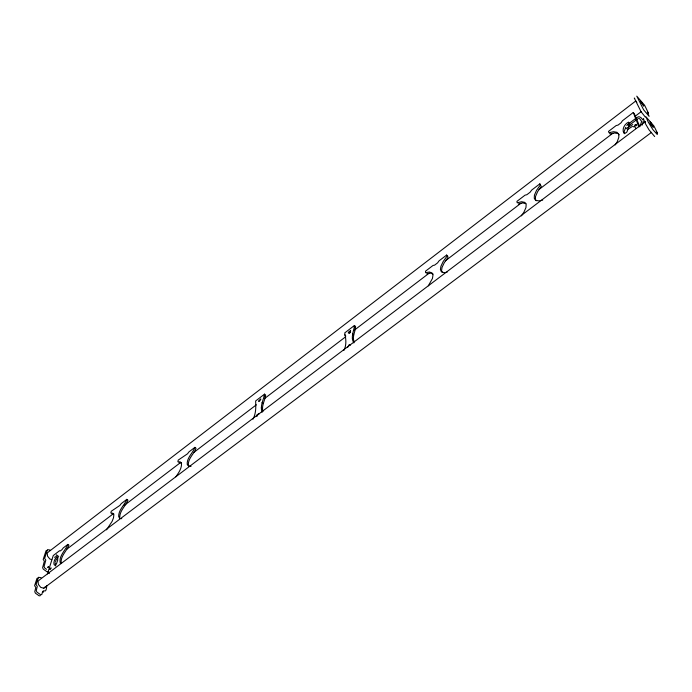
<?xml version="1.0" encoding="UTF-8"?>
<svg xmlns="http://www.w3.org/2000/svg" width="692" height="692" viewBox="0 0 692 692"><rect width="100%" height="100%" fill="white"/><g stroke="black" fill="none" stroke-linecap="round" stroke-linejoin="round"><path stroke-width="1.04" d="M354.243 341.969C351.735 336.892 355.48 331.641 355.584 326.512L354.46 325.465L344.72 332.913C345.913 338.699 346.83 344.746 343.872 350.489M353.88 342.929C350.299 337.341 353.975 331.243 354.46 325.465M349.996 345.533L350.04 344.573L348.941 344.945L347.756 347.228M643.309 121.169L642.072 125.2M635.317 125.468L635.368 124.612L636.355 124.352L636.917 125.053L636.277 125.736M119.759 517.27C119.759 510.532 125.676 505.964 127.925 500.212L126.826 499.356L121.247 503.62L119.872 505.437L111.274 511.232L110.806 512.936L112.874 513.274L113.817 515.142L113.488 517.841L112.13 521.344L106.525 529.864M57.851 559.741L56.389 564.084L54.607 565.243C52.185 563.435 56.536 554.024 57.652 558.911M262.934 411.524C261.204 405.849 264.975 400.582 265.685 395.106L264.569 394.137L255.625 400.971C255.962 407.138 256.083 413.453 252.969 419.214M262.13 412.285C259.768 406.057 263.522 400.132 264.569 394.137M258.618 414.629L258.756 413.634L256.706 415.183L256.559 416.186L257.519 415.909M189.236 466.486L188.354 465.318C187.766 458.58 194.037 454.004 196.009 448.269L194.902 447.361C192.921 453.096 186.65 457.663 187.229 464.41L188.544 466.148L191.053 466.313M126.826 499.356C124.569 505.108 118.652 509.684 118.643 516.414L119.621 518.317L121.766 518.68M638.993 126.904L633.249 112.511L622.367 120.823L621.113 122.743L618.017 125.105L616.191 125.537L608.51 131.402L609.003 132.726L613.501 131.705L617.005 132.302L619.21 134.836M61.242 563.297C60.117 556.342 66.631 551.135 68.941 545.227L67.842 544.414C65.463 550.495 58.509 556.013 60.291 563.219M629.642 124.404L626.943 131.938L625.732 132.968L623.881 133.193C621.615 129.266 624.66 123.807 628.57 122.138L629.659 123.894M46.814 585.519C45.689 596.591 43.561 585.856 41.831 594.549L40.655 594.748L36.901 592.084L36.261 590.596L37.29 586.332L36.071 584.584L38.449 577.301L41.087 577.682M55.507 561.523L56.251 559.534L57.972 558.089M49.054 573.564L49.201 572.682L48.371 573.365M47.402 573.91L53.258 555.555L59.607 550.702L60.213 550.988L62.038 549.595L63.257 547.917L67.842 544.414M625.724 127.241L624.141 131.67L624.703 133.746M640.083 125.892L641.648 121.498L639.789 118.842L638.777 118.41M645.134 122.086L645.437 121.576L39.954 579.533L38.06 581.176L38.371 584.42L40.724 587.352L43.734 588.243L651.596 132.31M615.179 144.913L617.281 141.661L618.864 137.128L618.648 134.161M521.353 215.861L523.809 212.401L525.955 207.574L526.171 204.4L524.873 202.401L521.621 201.735L517.201 202.791L516.915 201.372L525.046 195.161L526.854 194.712L530.133 192.212L531.594 190.153L539.838 183.864L541.282 186.477L537.658 191.58L535.565 196.329L535.374 199.478L536.283 200.81M428.313 285.831L432.448 278.469L432.967 275.191L432.085 272.994L429.429 272.008L425.589 272.7L425.502 271.203L433.002 265.469L434.567 265.166L437.595 262.865L439.039 260.858L446.634 255.063L447.75 256.187L447.88 257.666L444.299 262.657L442.032 267.406L441.539 270.659L442.162 272.129M175.829 476.797C178.623 472.93 181.711 468.579 181.546 463.614L180.275 461.901L177.87 461.763L178.233 460.093L187.523 453.788L188.916 451.928L194.902 447.361M54.694 557.467L55.369 556.627M349.512 333.284L350.628 331.978M43.605 592.101L42.463 591.798M43.734 588.243L45.611 586.574M635.386 101.274L49.046 551.498L47.22 553.02L47.54 556.126L49.833 558.989L51.77 559.603M66.484 549.439L112.882 514.095M124.05 505.584L180.759 462.394M193.639 452.577L256.36 404.803M264.95 398.255L345.715 336.736M354.304 330.188L429.057 273.253M445.38 260.815L520.981 203.223M539.025 189.478L612.913 133.193M635.256 116.178L641.268 111.594M626.77 125.477L629.685 123.435M627.618 124.56L637.185 117.346L638.976 116.706L640.878 117.519L642.773 119.802M628.552 125.762L637.92 118.721M626.096 128.556L632.773 124.551M627.203 129.733L632.497 126.385M634.477 125.356L635.628 124.854M634.988 126.463L633.837 126.973L633.587 126.42M37.922 578.123L36.987 578.408L34.6 585.692L35.82 587.439L34.782 591.703L35.422 593.191L39.176 595.855L40.352 595.656M46.952 550.469L46.053 550.72L43.181 559.491L44.366 561.195L42.61 567.648L43.241 569.092L46.9 571.722L48.042 571.557M518.308 203.984L522.737 202.938L525.989 203.604M542.701 200.049L538.981 200.922L535.608 200.256L534.259 198.258L534.44 195.118L536.542 190.369L540.167 185.257L539.838 183.864M426.704 273.816L430.545 273.124L433.209 274.11M447.118 272.198L444.1 272.726L441.332 271.731L440.415 269.534L440.908 266.282L443.183 261.524L446.764 256.542L446.634 255.063M56.139 555.996L58.067 557.562M178.977 462.654L181.39 462.801M111.914 513.784L113.981 514.121M618.112 133.591L614.608 132.994L610.11 134.006L609.617 132.682M643.742 118.938L643.301 118.695L645.705 124.188L649.044 129.88L654.658 136.532M50.032 550.045L47.48 549.612L44.617 558.383L45.81 560.087L44.063 566.54L44.695 567.985L46.52 569.3M634.711 98.325L634.279 98.065L641.095 111.758L645.325 117.078M56.363 554.768L58.699 556.515M261.299 407.951L262.432 408.92M262.026 402.657L263.15 403.635M264.292 396.17L265.408 397.139M344.625 334.876L345.749 335.905M352.34 338.907L353.474 339.962M352.531 333.821L353.655 334.867M354.399 327.42L355.515 328.466M633.249 112.511L634.348 113.808L639.841 126.697M635.913 101.041L636.83 102.546M635.204 127.103L635.714 128.643M55.213 562.674L55.723 566.047M350.593 330.56L349.434 332.791L348.353 333.172L348.396 332.238L350.593 330.56M47.8 567.276L48.544 566.774L47.8 567.276M260.772 399.085L259.561 401.299L258.618 401.585L258.756 400.625L260.772 399.085M49.98 568.798L49.737 569.559L51.156 567.924L49.98 568.798M657.4 132.985L656.258 131.791L657.296 134.559L652.893 129.629L648.326 122.207L645.896 116.732L653.957 126.039L657.4 132.985M648.465 113.142L647.279 111.974L649.113 116.334L643.638 109.82L636.77 96.145L644.598 105.236L648.465 113.142M653.196 127.146C648.672 123.167 649.26 118.012 653.196 127.146M643.698 105.928L640.533 101.144L643.698 105.928"/></g></svg>
